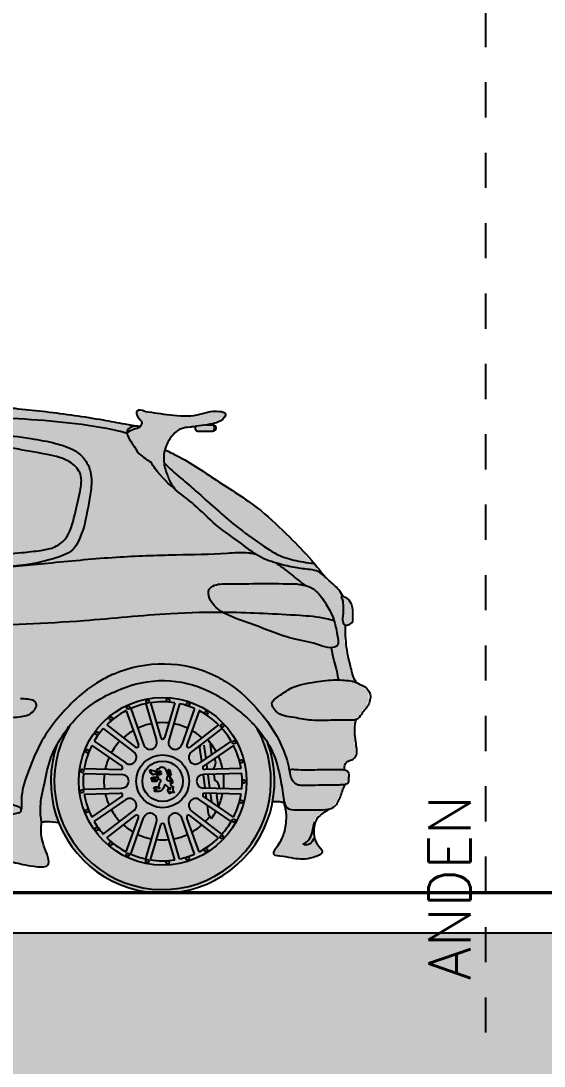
# Model space of a CAD drawing. Header units: millimetres. Extents: x 2056 to 4470, y 1400 to 3101.
# Drawn here: x 2193.335 to 2194.821, y 1403.952 to 1406.921 of the extents above; entities that cross this region are included whole.
import ezdxf

# ---------------------------------------------------------------- set-up
doc = ezdxf.new("R2010")
doc.units = ezdxf.units.MM
doc.linetypes.add('HIDDEN', pattern=[9.525, 6.35, -3.175])
for name, color, linetype in [('A-ANNO-TEXT', 190, 'Continuous'), ('A-PLAN-2', 4, 'Continuous'), ('A-PLAN-6', 9, 'Continuous'), ('A-PROY', 15, 'HIDDEN'), ('bloques achurado', 255, 'Continuous'), ('Bloques Borde', 8, 'Continuous')]:
    doc.layers.add(name, color=color, linetype=linetype)
doc.layers.add('A-WALL', color=16, linetype='Continuous', lineweight=30)
doc.styles.add('ROMANS', font='romans')

# ---------------------------------------------------------------- blocks, each defined once
blk = doc.blocks.new('s')
at = {"layer": 'bloques achurado'}
blk.add_hatch(color=256, dxfattribs=at).paths.add_polyline_path([(-1.3052, -1.438), (-1.3147, -1.5012), (-1.3116, -1.517), (-1.3021, -1.5296), (-1.2894, -1.536), (-1.2736, -1.5391), (-1.2104, -1.536), (-1.1504, -1.5296), (-1.0271, -1.5233), (-0.9007, -1.5202), (-0.4045, -1.517), (0.0948, -1.517), (0.2181, -1.5138), (0.2813, -1.517), (0.3413, -1.5233), (0.4014, -1.5328), (0.4361, -1.5391), (0.4519, -1.5391), (0.4646, -1.536), (0.4677, -1.5233), (0.4646, -1.5075), (0.4519, -1.4727), (0.4456, -1.4443), (0.4456, -1.4159), (0.4456, -1.4127), (0.4962, -1.4127), (0.512, -1.4506), (0.5341, -1.4854), (0.5626, -1.517), (0.591, -1.5423), (0.6258, -1.5676), (0.6605, -1.5865), (0.6984, -1.5992), (0.7395, -1.6086), (0.7806, -1.615), (0.8217, -1.6118), (0.8596, -1.6055), (0.9007, -1.5928), (0.9355, -1.577), (0.9734, -1.5549), (1.005, -1.5296), (1.0335, -1.5012), (1.0556, -1.4696), (1.0777, -1.4317), (1.0903, -1.3937), (1.0998, -1.3558), (1.1061, -1.3558), (1.1093, -1.3558), (1.1188, -1.3558), (1.1251, -1.3558), (1.1346, -1.359), (1.1377, -1.3716), (1.1377, -1.3779), (1.1409, -1.3843), (1.1409, -1.4001), (1.1409, -1.4127), (1.1377, -1.4253), (1.1346, -1.4411), (1.1314, -1.4506), (1.1283, -1.4569), (1.1251, -1.4633), (1.1219, -1.4696), (1.1188, -1.4759), (1.1093, -1.4886), (1.1061, -1.4949), (1.1061, -1.498), (1.1061, -1.5012), (1.1061, -1.5044), (1.1093, -1.5075), (1.1125, -1.5075), (1.1188, -1.5107), (1.1283, -1.5107), (1.1377, -1.5107), (1.1441, -1.5138), (1.1567, -1.5138), (1.1693, -1.517), (1.182, -1.517), (1.1883, -1.517), (1.1946, -1.517), (1.201, -1.517), (1.2104, -1.5138), (1.2168, -1.5138), (1.2262, -1.5107), (1.2326, -1.5075), (1.2357, -1.5044), (1.2389, -1.5044), (1.2389, -1.5012), (1.242, -1.498), (1.242, -1.4949), (1.242, -1.4917), (1.2389, -1.4886), (1.2326, -1.4822), (1.2294, -1.4759), (1.2262, -1.4696), (1.2231, -1.4633), (1.2199, -1.4569), (1.2199, -1.4506), (1.2199, -1.4443), (1.2199, -1.438), (1.2199, -1.4285), (1.2199, -1.4222), (1.2199, -1.4159), (1.2231, -1.4095), (1.2262, -1.4032), (1.2294, -1.4001), (1.2357, -1.3937), (1.2389, -1.3906), (1.2452, -1.3843), (1.2578, -1.3779), (1.261, -1.3748), (1.2673, -1.3748), (1.2736, -1.3716), (1.2768, -1.3685), (1.28, -1.3653), (1.2831, -1.359), (1.2863, -1.3558), (1.2894, -1.3495), (1.2926, -1.34), (1.2989, -1.3274), (1.3021, -1.3179), (1.3052, -1.3116), (1.3052, -1.3084), (1.3052, -1.3052), (1.3084, -1.3052), (1.3116, -1.3052), (1.3147, -1.3021), (1.3147, -1.2989), (1.3179, -1.2958), (1.3179, -1.2926), (1.3179, -1.2863), (1.3179, -1.28), (1.3179, -1.2768), (1.3147, -1.2705), (1.3147, -1.2673), (1.3116, -1.2673), (1.3084, -1.2642), (1.3052, -1.2642), (1.3052, -1.261), (1.3052, -1.2578), (1.3052, -1.2547), (1.3052, -1.2515), (1.3084, -1.2484), (1.3084, -1.2452), (1.3116, -1.242), (1.3147, -1.242), (1.3179, -1.2389), (1.3274, -1.2357), (1.3305, -1.2326), (1.3337, -1.2294), (1.3369, -1.2294), (1.3369, -1.2262), (1.34, -1.2231), (1.34, -1.2168), (1.34, -1.2136), (1.34, -1.2073), (1.34, -1.201), (1.3369, -1.1915), (1.3369, -1.182), (1.3369, -1.1725), (1.3337, -1.163), (1.3337, -1.1535), (1.3337, -1.1441), (1.3337, -1.1377), (1.3369, -1.1346), (1.3369, -1.1283), (1.3369, -1.1251), (1.3369, -1.1219), (1.34, -1.1188), (1.3432, -1.1188), (1.3463, -1.1156), (1.3495, -1.1125), (1.3558, -1.103), (1.359, -1.0967), (1.3653, -1.0903), (1.3716, -1.084), (1.3716, -1.0809), (1.3748, -1.0745), (1.3748, -1.0714), (1.3779, -1.0682), (1.3779, -1.0619), (1.3779, -1.0587), (1.3779, -1.0556), (1.3779, -1.0493), (1.3779, -1.0461), (1.3748, -1.0429), (1.3716, -1.0398), (1.3685, -1.0366), (1.3653, -1.0335), (1.3621, -1.0303), (1.359, -1.0271), (1.3558, -1.024), (1.34, -1.0176), (1.3369, -1.0145), (1.3337, -1.0113), (1.3305, -1.005), (1.3305, -1.0018), (1.3274, -0.9924), (1.3242, -0.9797), (1.321, -0.9608), (1.3147, -0.9418), (1.3116, -0.9197), (1.3116, -0.9102), (1.3084, -0.9007), (1.3084, -0.8881), (1.3084, -0.8786), (1.3084, -0.866), (1.3084, -0.8565), (1.3116, -0.8565), (1.3147, -0.8533), (1.3179, -0.8533), (1.321, -0.8533), (1.3242, -0.8501), (1.3242, -0.847), (1.3274, -0.8438), (1.3274, -0.8407), (1.3274, -0.8375), (1.3274, -0.8343), (1.3274, -0.828), (1.3274, -0.8154), (1.3274, -0.8091), (1.3274, -0.8027), (1.3242, -0.7964), (1.3242, -0.7901), (1.3179, -0.7838), (1.3147, -0.7806), (1.3116, -0.7775), (1.3052, -0.7743), (1.3021, -0.7711), (1.2989, -0.7711), (1.2989, -0.768), (1.2958, -0.7648), (1.2926, -0.7617), (1.2926, -0.7585), (1.2894, -0.7522), (1.2863, -0.749), (1.2831, -0.7459), (1.2768, -0.7395), (1.2673, -0.7332), (1.261, -0.7301), (1.2484, -0.7143), (1.2357, -0.7016), (1.2262, -0.6858), (1.2136, -0.6732), (1.201, -0.6605), (1.1915, -0.6447), (1.1788, -0.6321), (1.1662, -0.6194), (1.1535, -0.6068), (1.1251, -0.5815), (1.1125, -0.5689), (1.0998, -0.5562), (1.0872, -0.5436), (1.0714, -0.5341), (1.0587, -0.5215), (1.0429, -0.512), (1.0303, -0.4993), (1.0145, -0.4899), (0.986, -0.4709), (0.9544, -0.4519), (0.9228, -0.4298), (0.8944, -0.4109), (0.8786, -0.4014), (0.8628, -0.3919), (0.847, -0.3824), (0.8312, -0.3761), (0.8249, -0.3698), (0.8217, -0.3698), (0.8154, -0.3666), (0.8122, -0.3634), (0.8059, -0.3603), (0.8027, -0.3603), (0.7964, -0.3571), (0.7996, -0.3508), (0.7996, -0.3445), (0.8027, -0.3382), (0.8059, -0.3318), (0.8091, -0.3287), (0.8122, -0.3224), (0.8185, -0.316), (0.8217, -0.3129), (0.828, -0.3066), (0.8312, -0.3034), (0.8375, -0.3002), (0.8438, -0.2971), (0.8501, -0.2939), (0.8565, -0.2939), (0.8691, -0.2939), (0.8818, -0.2908), (0.8818, -0.2971), (0.8849, -0.3034), (0.8912, -0.3034), (0.9323, -0.3034), (0.9386, -0.3002), (0.9418, -0.2939), (0.9386, -0.2876), (0.9323, -0.2876), (0.9134, -0.2876), (0.9323, -0.2813), (0.9418, -0.2813), (0.945, -0.2781), (0.9481, -0.2781), (0.9544, -0.275), (0.9576, -0.2718), (0.9608, -0.2686), (0.9671, -0.2655), (0.9671, -0.2592), (0.9671, -0.256), (0.9671, -0.2528), (0.9639, -0.2497), (0.9576, -0.2497), (0.9544, -0.2497), (0.9481, -0.2465), (0.9418, -0.2465), (0.9323, -0.2465), (0.9228, -0.2497), (0.9134, -0.2497), (0.907, -0.2528), (0.8881, -0.2592), (0.8786, -0.2592), (0.8723, -0.2592), (0.8628, -0.2623), (0.8533, -0.2623), (0.8343, -0.2592), (0.8154, -0.2592), (0.7964, -0.256), (0.7775, -0.2528), (0.7395, -0.2465), (0.7364, -0.2465), (0.7332, -0.2465), (0.7301, -0.2465), (0.7269, -0.2465), (0.7269, -0.2434), (0.7237, -0.2434), (0.7206, -0.2434), (0.7206, -0.2465), (0.7174, -0.2465), (0.7174, -0.2497), (0.7174, -0.2528), (0.7174, -0.256), (0.7174, -0.2592), (0.7174, -0.2623), (0.7206, -0.2623), (0.7206, -0.2655), (0.7237, -0.2686), (0.7237, -0.2718), (0.7269, -0.2718), (0.7269, -0.275), (0.7301, -0.275), (0.7301, -0.2781), (0.7301, -0.2813), (0.7301, -0.2844), (0.7301, -0.2876), (0.7269, -0.2876), (0.7269, -0.2908), (0.7206, -0.2908), (0.7143, -0.2908), (0.7079, -0.2876), (0.7048, -0.2876), (0.6984, -0.2876), (0.6921, -0.2876), (0.6826, -0.2844), (0.6416, -0.2781), (0.6194, -0.2718), (0.6005, -0.2686), (0.5784, -0.2655), (0.5562, -0.2623), (0.5373, -0.2592), (0.5151, -0.256), (0.4962, -0.2528), (0.4741, -0.2528), (0.4519, -0.2497), (0.433, -0.2465), (0.4109, -0.2434), (0.3887, -0.2434), (0.3698, -0.2402), (0.3476, -0.237), (0.3255, -0.237), (0.3066, -0.2339), (0.2844, -0.2339), (0.2623, -0.2307), (0.2434, -0.2307), (0.2212, -0.2307), (0.1991, -0.2275), (0.1801, -0.2275), (0.158, -0.2275), (0.1359, -0.2275), (0.1169, -0.2275), (0.0948, -0.2275), (0.0727, -0.2275), (0.0506, -0.2275), (-0.0316, -0.2275), (-0.0758, -0.2307), (-0.1169, -0.2307), (-0.158, -0.2307), (-0.1801, -0.2307), (-0.2023, -0.2339), (-0.2212, -0.2339), (-0.2434, -0.2339), (-0.2655, -0.2339), (-0.2844, -0.237), (-0.3066, -0.237), (-0.3287, -0.2402), (-0.3476, -0.2402), (-0.3698, -0.2434), (-0.3919, -0.2465), (-0.4109, -0.2465), (-0.4551, -0.2528), (-0.4962, -0.256), (-0.5183, -0.2592), (-0.5278, -0.2623), (-0.5373, -0.2623), (-0.5499, -0.2655), (-0.5594, -0.2655), (-0.5689, -0.2686), (-0.5784, -0.2686), (-0.591, -0.2718), (-0.6005, -0.275), (-0.61, -0.2781), (-0.6226, -0.2781), (-0.6194, -0.2781), (-0.6163, -0.275), (-0.6131, -0.275), (-0.6131, -0.2718), (-0.61, -0.2718), (-0.6068, -0.2686), (-0.6068, -0.2655), (-0.6068, -0.2623), (-0.6068, -0.2592), (-0.5973, -0.256), (-0.5878, -0.2497), (-0.5784, -0.2465), (-0.5689, -0.2402), (-0.5562, -0.237), (-0.5467, -0.2307), (-0.5373, -0.2275), (-0.5278, -0.2212), (-0.5183, -0.2181), (-0.5088, -0.2117), (-0.4993, -0.2086), (-0.4899, -0.2023), (-0.4804, -0.1991), (-0.4709, -0.1928), (-0.4614, -0.1896), (-0.4519, -0.1833), (-0.4393, -0.1801), (-0.4298, -0.1738), (-0.4203, -0.1707), (-0.4109, -0.1675), (-0.4014, -0.1612), (-0.3919, -0.158), (-0.3824, -0.1517), (-0.3729, -0.1485), (-0.3634, -0.1454), (-0.3508, -0.1391), (-0.3413, -0.1359), (-0.3318, -0.1296), (-0.3224, -0.1264), (-0.3129, -0.1233), (-0.3034, -0.1169), (-0.2939, -0.1138), (-0.2813, -0.1106), (-0.2718, -0.1043), (-0.2623, -0.1011), (-0.2528, -0.098), (-0.2434, -0.0917), (-0.2339, -0.0885), (-0.2244, -0.0853), (-0.2117, -0.0822), (-0.2023, -0.0758), (-0.1928, -0.0727), (-0.1833, -0.0695), (-0.1738, -0.0664), (-0.1643, -0.06), (-0.1517, -0.0569), (-0.1422, -0.0537), (-0.1327, -0.0506), (-0.1233, -0.0442), (-0.1138, -0.0411), (-0.1011, -0.0379), (-0.0917, -0.0348), (-0.0822, -0.0316), (-0.0727, -0.0253), (-0.0632, -0.0221), (-0.0506, -0.019), (-0.0411, -0.0158), (-0.0316, -0.0126), (-0.0221, -0.0095), (-0.0095, -0.0063), (0, 0), (-0.0474, -0.0158), (-0.0917, -0.0316), (-0.1359, -0.0474), (-0.1801, -0.0632), (-0.2275, -0.0822), (-0.2718, -0.098), (-0.316, -0.1169), (-0.3603, -0.1359), (-0.4014, -0.1549), (-0.4456, -0.177), (-0.4899, -0.1959), (-0.5341, -0.2181), (-0.5752, -0.2402), (-0.6194, -0.2623), (-0.6226, -0.2623), (-0.6258, -0.2655), (-0.6321, -0.2686), (-0.6352, -0.2686), (-0.6384, -0.2686), (-0.6416, -0.2718), (-0.6447, -0.2718), (-0.6479, -0.2718), (-0.6542, -0.2718), (-0.6574, -0.275), (-0.6605, -0.2781), (-0.6605, -0.2813), (-0.6637, -0.2813), (-0.6637, -0.2844), (-0.6668, -0.2876), (-0.6668, -0.2908), (-0.67, -0.2908), (-0.6763, -0.2939), (-0.6826, -0.2971), (-0.6921, -0.2971), (-0.7016, -0.3002), (-0.7079, -0.3034), (-0.7174, -0.3066), (-0.7237, -0.3097), (-0.7332, -0.3129), (-0.7395, -0.316), (-0.7459, -0.3192), (-0.7522, -0.3192), (-0.7585, -0.3224), (-0.7838, -0.3318), (-0.8091, -0.3413), (-0.8217, -0.3445), (-0.8343, -0.3508), (-0.847, -0.3571), (-0.8596, -0.3603), (-0.8723, -0.3666), (-0.8849, -0.3698), (-0.8976, -0.3761), (-0.9039, -0.3792), (-0.9102, -0.3824), (-0.9165, -0.3824), (-0.9228, -0.3856), (-0.9292, -0.3887), (-0.9355, -0.3919), (-0.9418, -0.3951), (-0.9481, -0.3982), (-0.9576, -0.4045), (-0.9702, -0.4077), (-0.9829, -0.414), (-1.0082, -0.4267), (-1.0335, -0.4393), (-1.0587, -0.4519), (-1.0809, -0.4614), (-1.1061, -0.4741), (-1.1314, -0.4867), (-1.1567, -0.4962), (-1.1693, -0.5025), (-1.1788, -0.5088), (-1.2041, -0.5215), (-1.2294, -0.5341), (-1.2768, -0.5594), (-1.3021, -0.5689), (-1.3147, -0.5752), (-1.3274, -0.5815), (-1.34, -0.5878), (-1.3495, -0.5942), (-1.3621, -0.6005), (-1.3748, -0.6068), (-1.3874, -0.6131), (-1.4001, -0.6226), (-1.4222, -0.6352), (-1.4348, -0.6416), (-1.4411, -0.6447), (-1.4475, -0.6479), (-1.4538, -0.651), (-1.4569, -0.6542), (-1.4633, -0.6574), (-1.4696, -0.6605), (-1.4822, -0.6668), (-1.4949, -0.6732), (-1.5012, -0.6763), (-1.5075, -0.6795), (-1.5202, -0.6858), (-1.5265, -0.6826), (-1.536, -0.6795), (-1.5423, -0.6763), (-1.5486, -0.6732), (-1.5549, -0.6732), (-1.5581, -0.6732), (-1.5612, -0.6732), (-1.5644, -0.6763), (-1.5676, -0.6826), (-1.5739, -0.6858), (-1.5834, -0.689), (-1.5897, -0.6921), (-1.6055, -0.6953), (-1.6339, -0.7016), (-1.6624, -0.7048), (-1.694, -0.7143), (-1.7509, -0.7301), (-1.8109, -0.7427), (-1.8394, -0.7522), (-1.8678, -0.7585), (-1.8962, -0.768), (-1.9247, -0.7775), (-1.9816, -0.7964), (-2.0985, -0.8343), (-2.127, -0.8438), (-2.1522, -0.8565), (-2.1807, -0.8691), (-2.2091, -0.8818), (-2.2628, -0.9102), (-2.2755, -0.9197), (-2.2881, -0.9292), (-2.3008, -0.9355), (-2.3071, -0.9418), (-2.3103, -0.9481), (-2.3166, -0.9544), (-2.3197, -0.9608), (-2.3292, -0.9734), (-2.3355, -0.9892), (-2.3387, -1.0018), (-2.345, -1.0176), (-2.3482, -1.0335), (-2.3545, -1.0651), (-2.3545, -1.0809), (-2.3482, -1.0935), (-2.3671, -1.0967), (-2.3798, -1.0967), (-2.3893, -1.103), (-2.3956, -1.1061), (-2.3987, -1.1125), (-2.4019, -1.1156), (-2.4019, -1.1251), (-2.3987, -1.1377), (-2.3956, -1.1472), (-2.3893, -1.1567), (-2.3735, -1.1693), (-2.3577, -1.182), (-2.3411, -1.1903), (-2.3261, -1.2294), (-2.3197, -1.2515), (-2.3229, -1.2736), (-2.3324, -1.2736), (-2.3355, -1.2736), (-2.3387, -1.2768), (-2.3387, -1.28), (-2.3387, -1.2831), (-2.3324, -1.2894), (-2.3261, -1.3084), (-2.3197, -1.321), (-2.3166, -1.3369), (-2.3166, -1.3527), (-2.3166, -1.3716), (-2.3166, -1.4064), (-2.3197, -1.4443), (-2.3229, -1.4601), (-2.3292, -1.4759), (-2.3355, -1.4917), (-2.345, -1.5075), (-2.3577, -1.5233), (-2.3608, -1.5296), (-2.3577, -1.5328), (-2.3545, -1.536), (-2.3482, -1.536), (-2.3387, -1.5391), (-2.3292, -1.5391), (-2.3039, -1.536), (-2.2787, -1.5328), (-2.2692, -1.5296), (-2.2565, -1.5265), (-2.2407, -1.5202), (-2.2281, -1.517), (-2.2186, -1.517), (-2.2091, -1.5138), (-2.2028, -1.5138), (-2.1965, -1.5138), (-2.1933, -1.5107), (-2.187, -1.5107), (-2.1838, -1.5107), (-2.1775, -1.5075), (-2.1712, -1.5075), (-2.168, -1.5044), (-2.1617, -1.5012), (-2.1586, -1.5012), (-2.1522, -1.498), (-2.1491, -1.4949), (-2.1396, -1.4917), (-2.1301, -1.4854), (-2.1206, -1.4822), (-2.1143, -1.4791), (-2.1111, -1.4759), (-2.1048, -1.4759), (-2.1017, -1.4727), (-2.0953, -1.4696), (-2.0922, -1.4696), (-2.0859, -1.4696), (-2.0827, -1.4664), (-2.0764, -1.4664), (-2.0701, -1.4664), (-2.0669, -1.4664), (-2.0637, -1.4664), (-2.0606, -1.4664), (-2.0574, -1.4664), (-2.0543, -1.4664), (-2.0511, -1.4664), (-2.0479, -1.4664), (-2.0448, -1.4664), (-2.0416, -1.4664), (-2.0385, -1.4696), (-2.0353, -1.4696), (-2.0321, -1.4696), (-2.029, -1.4727), (-2.0258, -1.4727), (-2.0195, -1.4759), (-2.0132, -1.4759), (-2.01, -1.4791), (-2.0069, -1.4791), (-2.0037, -1.4822), (-2.0005, -1.4822), (-1.9974, -1.4822), (-1.9942, -1.4822), (-1.9911, -1.4854), (-1.9879, -1.4854), (-1.9879, -1.4822), (-1.9847, -1.4822), (-1.9816, -1.4822), (-1.9816, -1.4791), (-1.9816, -1.4759), (-1.9816, -1.4727), (-1.9816, -1.4696), (-1.9816, -1.4664), (-1.9816, -1.4633), (-1.9816, -1.4601), (-1.9816, -1.4569), (-1.9847, -1.4538), (-1.9847, -1.4506), (-1.9847, -1.4475), (-1.9847, -1.4443), (-1.9879, -1.4411), (-1.9879, -1.438), (-1.9911, -1.4317), (-1.9942, -1.4285), (-1.9942, -1.4222), (-2.0005, -1.4159), (-2.0005, -1.4127), (-1.9879, -1.4127), (-1.9753, -1.4127), (-1.9595, -1.4127), (-1.9563, -1.4127), (-1.9531, -1.4127), (-1.9468, -1.4159), (-1.9405, -1.4159), (-1.9278, -1.4411), (-1.9152, -1.4633), (-1.8994, -1.4886), (-1.8804, -1.5107), (-1.8615, -1.5296), (-1.8394, -1.5486), (-1.8172, -1.5644), (-1.7919, -1.577), (-1.7667, -1.5897), (-1.7414, -1.5992), (-1.7129, -1.6055), (-1.6877, -1.6118), (-1.6592, -1.615), (-1.6308, -1.615), (-1.6023, -1.6118), (-1.5739, -1.6055), (-1.5486, -1.5992), (-1.5202, -1.5865), (-1.4949, -1.577), (-1.4727, -1.5612), (-1.4506, -1.5454), (-1.4285, -1.5265), (-1.4095, -1.5075), (-1.3906, -1.4854), (-1.3748, -1.4601), (-1.3621, -1.4348), (-1.3558, -1.438), (-1.3495, -1.438), (-1.3432, -1.438), (-1.3337, -1.438), (-1.3274, -1.438), (-1.3084, -1.438), (-1.3084, -1.4411)])
blk = doc.blocks.new('s1')
at = {"layer": 'Bloques Borde'}
for p, q in [((0.9169, -0.2853), (0.9353, -0.2853)), ((0.8935, -0.3033), (0.9353, -0.3033)), ((0.6893, -1.0974), (0.724, -1.1946)), ((0.7018, -1.0914), (0.7384, -1.1939)), ((0.7446, -1.0775), (0.7752, -1.182)), ((0.7582, -1.075), (0.7873, -1.1741)), ((0.827, -1.075), (0.7979, -1.1741)), ((0.8406, -1.0775), (0.8099, -1.182)), ((0.8834, -1.0914), (0.8468, -1.1939)), ((0.8959, -1.0974), (0.8611, -1.1946)), ((0.6241, -1.1478), (0.7103, -1.2143)), ((0.6337, -1.1378), (0.7155, -1.2009)), ((0.9515, -1.1378), (0.8697, -1.2009)), ((0.961, -1.1478), (0.8748, -1.2143)), ((0.5977, -1.1842), (0.6876, -1.2456)), ((0.9875, -1.1842), (0.8976, -1.2456)), ((0.9261, -1.1857), (0.9309, -1.2229)), ((0.5911, -1.1964), (0.6764, -1.2547)), ((0.8975, -1.203), (0.9022, -1.1932)), ((0.8975, -1.203), (0.9027, -1.2422)), ((0.9941, -1.1964), (0.9088, -1.2547)), ((0.9098, -1.1949), (0.9149, -1.2338)), ((0.568, -1.2755), (0.6768, -1.2787)), ((0.5698, -1.2618), (0.6731, -1.2648)), ((1.0172, -1.2755), (0.9083, -1.2787)), ((1.0153, -1.2618), (0.9121, -1.2648)), ((0.9169, -1.2492), (0.9189, -1.2646)), ((0.9362, -1.2629), (0.9363, -1.2641)), ((0.9074, -1.2787), (0.9125, -1.3175)), ((0.9207, -1.2783), (0.9259, -1.3179)), ((0.9381, -1.2778), (0.9402, -1.2936)), ((0.568, -1.3205), (0.6768, -1.3174)), ((0.5698, -1.3343), (0.6731, -1.3313)), ((1.0172, -1.3205), (0.9083, -1.3174)), ((1.0153, -1.3343), (0.9121, -1.3313)), ((0.9143, -1.3313), (0.9163, -1.3465)), ((0.9277, -1.3317), (0.9309, -1.3565)), ((0.5911, -1.3996), (0.6764, -1.3413)), ((0.5977, -1.4118), (0.6876, -1.3504)), ((0.9875, -1.4118), (0.8976, -1.3504)), ((0.9941, -1.3996), (0.9088, -1.3413)), ((0.9187, -1.3648), (0.922, -1.3902)), ((0.9459, -1.3373), (0.9501, -1.3696)), ((0.6241, -1.4482), (0.7103, -1.3817)), ((0.6337, -1.4583), (0.7155, -1.3952)), ((0.9515, -1.4583), (0.8697, -1.3952)), ((0.961, -1.4482), (0.8748, -1.3817)), ((0.922, -1.3902), (0.9311, -1.4033)), ((0.6893, -1.4987), (0.724, -1.4014)), ((0.7018, -1.5046), (0.7384, -1.4021)), ((0.7446, -1.5185), (0.7752, -1.4141)), ((0.7582, -1.5211), (0.7873, -1.4219)), ((0.827, -1.5211), (0.7979, -1.4219)), ((0.8406, -1.5185), (0.8099, -1.4141)), ((0.8834, -1.5046), (0.8468, -1.4021)), ((0.8959, -1.4987), (0.8611, -1.4014))]:
    blk.add_line(p, q, dxfattribs=at)
for centre, radius in [((0.7926, -1.298), 0.2382), ((0.7499, -1.0712), 0.00453), ((0.8077, -1.0677), 0.00453), ((0.6949, -1.0889), 0.00453), ((0.8645, -1.0787), 0.00453), ((0.6459, -1.1198), 0.00453), ((0.9167, -1.1035), 0.00453), ((0.6062, -1.1619), 0.00453), ((0.9612, -1.1405), 0.00453), ((0.9951, -1.1874), 0.00453), ((0.5782, -1.2125), 0.00453), ((0.7926, -1.298), 0.0751), ((0.7926, -1.298), 0.0575), ((1.0163, -1.2412), 0.00453), ((0.5637, -1.2685), 0.00453), ((1.0234, -1.2986), 0.00453), ((0.5635, -1.3264), 0.00453), ((1.016, -1.356), 0.00453), ((0.5778, -1.3824), 0.00453), ((0.9945, -1.4097), 0.00453), ((0.6055, -1.4332), 0.00453), ((0.9604, -1.4564), 0.00453), ((0.645, -1.4755), 0.00453), ((0.6938, -1.5066), 0.00453), ((0.8633, -1.5177), 0.00453), ((0.9157, -1.4932), 0.00453), ((0.7488, -1.5246), 0.00453), ((0.8065, -1.5284), 0.00453)]:
    blk.add_circle(centre, radius, dxfattribs=at)
for centre, radius, start, end in [((0.8935, -0.2943), 0.009, 150.4336, 270), ((0.93, -0.2943), 0.0104, 300.4795, 59.5205), ((0.9353, -0.2943), 0.009, 270, 90), ((0.7926, -1.298), 0.2257, 117.239, 134.761), ((0.7926, -1.298), 0.2257, 102.2808, 113.7192), ((0.7926, -1.298), 0.2257, 81.239, 98.761), ((0.7926, -1.298), 0.2257, 66.2808, 77.7192), ((0.7926, -1.298), 0.2257, 45.239, 62.761), ((0.7926, -1.298), 0.3076, 149.057, 29.4855), ((0.7926, -1.298), 0.2257, 138.2808, 149.7192), ((0.7926, -1.298), 0.1667, 119.9524, 132.0476), ((0.7926, -1.298), 0.1667, 100.8355, 115.1645), ((0.7926, -1.298), 0.1667, 83.9524, 96.0476), ((0.7926, -1.298), 0.1667, 64.8355, 79.1645), ((0.7926, -1.298), 0.1667, 47.9524, 60.0476), ((0.7926, -1.298), 0.2257, 30.2808, 41.7192), ((0.7926, -1.298), 0.1667, 136.8355, 151.1645), ((0.7568, -1.1879), 0.0194, 288, 18), ((0.7926, -1.1725), 0.00552, 196.3508, 343.6492), ((0.8283, -1.1879), 0.0194, 162, 252), ((0.7926, -1.298), 0.174, 29.0691, 42.9309), ((0.7926, -1.298), 0.3176, 160.9409, 20.2514), ((0.7926, -1.298), 0.2257, 153.239, 170.761), ((0.6989, -1.23), 0.0194, 324, 54), ((0.7188, -1.1965), 0.00552, 232.3508, 19.6492), ((0.7568, -1.1879), 0.0194, 198, 288), ((0.8283, -1.1879), 0.0194, 252, 342), ((0.8663, -1.1965), 0.00552, 160.3508, 307.6492), ((0.8862, -1.23), 0.0194, 126, 216), ((0.7926, -1.298), 0.2257, 9.239, 26.761), ((0.7926, -1.298), 0.1667, 155.9524, 168.0476), ((0.6989, -1.23), 0.0194, 234, 324), ((0.8862, -1.23), 0.0194, 216, 306), ((0.9147, -1.2443), 0.0285, 51.6536, 55.8865), ((0.9147, -1.2443), 0.0285, 319.0312, 23.6071), ((0.7926, -1.298), 0.174, 11.5129, 24.4871), ((0.7926, -1.298), 0.2257, 174.2808, 185.7192), ((0.6732, -1.2592), 0.00552, 268.3508, 55.6492), ((0.9119, -1.2592), 0.00552, 124.3508, 271.6492), ((0.7926, -1.298), 0.2257, 354.2808, 5.7192), ((0.7926, -1.298), 0.1667, 172.8355, 187.1645), ((0.6768, -1.298), 0.0194, 0, 90), ((0.6768, -1.298), 0.0194, 270, 360), ((0.9083, -1.298), 0.0194, 90, 180), ((0.9083, -1.298), 0.0194, 180, 270), ((0.9252, -1.3178), 0.0285, 358.1905, 58.201), ((0.7926, -1.298), 0.174, 353.0691, 6.9309), ((0.7926, -1.298), 0.2257, 189.239, 206.761), ((0.7926, -1.298), 0.1667, 191.9524, 204.0476), ((0.6732, -1.3368), 0.00552, 304.3508, 91.6492), ((0.9119, -1.3368), 0.00552, 88.3508, 235.6492), ((0.9252, -1.3178), 0.0285, 316.7167, 329.2311), ((0.7926, -1.298), 0.174, 335.5129, 348.4871), ((0.7926, -1.298), 0.2257, 333.239, 350.761), ((0.6989, -1.3661), 0.0194, 36, 126), ((0.6989, -1.3661), 0.0194, 306, 36), ((0.8862, -1.3661), 0.0194, 144, 234), ((0.8862, -1.3661), 0.0194, 54, 144), ((0.7926, -1.298), 0.1667, 208.8355, 223.1645), ((0.7188, -1.3995), 0.00552, 340.3508, 127.6492), ((0.7568, -1.4081), 0.0194, 72, 162), ((0.7568, -1.4081), 0.0194, 342, 72), ((0.8283, -1.4081), 0.0194, 108, 198), ((0.8283, -1.4081), 0.0194, 18, 108), ((0.8663, -1.3995), 0.00552, 52.3508, 199.6492), ((0.7926, -1.298), 0.174, 322.7677, 330.9309), ((0.7926, -1.298), 0.2257, 210.2808, 221.7192), ((0.7926, -1.298), 0.1667, 227.9524, 240.0476), ((0.7926, -1.4235), 0.00552, 16.3508, 163.6492), ((0.7926, -1.298), 0.1667, 299.9524, 312.0476), ((0.7926, -1.298), 0.1667, 316.8355, 323.5922), ((0.7926, -1.298), 0.2257, 318.2808, 329.7192), ((0.7926, -1.298), 0.1667, 244.8355, 259.1645), ((0.7926, -1.298), 0.1667, 280.8355, 295.1645), ((0.7926, -1.298), 0.2257, 225.239, 242.761), ((0.7926, -1.298), 0.1667, 263.9524, 276.0476), ((0.7926, -1.298), 0.2257, 297.239, 314.761), ((0.7926, -1.298), 0.2257, 246.2808, 257.7192), ((0.7926, -1.298), 0.2257, 282.2808, 293.7192), ((0.7926, -1.298), 0.2257, 261.239, 278.761)]:
    blk.add_arc(centre, radius, start, end, dxfattribs=at)
at = {"layer": 'Bloques Borde', "extrusion": (0, 0, -1)}
for major_axis in [(0, 0.3749), (0, 0.327)]:
    blk.add_ellipse((0.7926, -1.3389), major_axis=major_axis, ratio=0.959877, start_param=5.884099, end_param=6.713037, dxfattribs=at)
at = {"layer": 'Bloques Borde'}
for points, knots in [([(0.727, -0.2909), (0.7133, -0.2885), (0.679, -0.2825), (0.5908, -0.2655), (0.464, -0.2482), (0.3261, -0.2343), (0.1775, -0.2248), (0.0181, -0.2273), (-0.1585, -0.2297), (-0.3217, -0.2362), (-0.4618, -0.2525), (-0.5633, -0.2642), (-0.612, -0.2759), (-0.6216, -0.2784)], [0, 0, 0, 0, 0.03388, 0.084444, 0.218048, 0.344664, 0.42105, 0.579932, 0.731759, 0.850568, 0.976761, 1.074341, 1.098331, 1.098331, 1.098331, 1.098331]), ([(-1.3311, -0.6975), (-1.2985, -0.68), (-1.2369, -0.6262), (-1.1296, -0.5611), (-0.9928, -0.4915), (-0.8625, -0.4189), (-0.7392, -0.3632), (-0.6383, -0.3258), (-0.5327, -0.2944), (-0.3894, -0.2715), (-0.2211, -0.2585), (-0.0501, -0.2568), (0.1469, -0.2585), (0.3408, -0.2639), (0.5266, -0.2771), (0.6294, -0.2931), (0.6833, -0.3061), (0.6912, -0.3081)], [0, 0, 0, 0, 0.06274, 0.195085, 0.300258, 0.432964, 0.554203, 0.6265, 0.693156, 0.820888, 0.977767, 1.103117, 1.236477, 1.456752, 1.574411, 1.689139, 1.708898, 1.708898, 1.708898, 1.708898]), ([(0.7432, -0.247), (0.7664, -0.2506), (0.8147, -0.2582), (0.8893, -0.2636), (0.9339, -0.2414), (0.9797, -0.252), (0.9593, -0.2757), (0.9281, -0.2842), (0.8987, -0.2882), (0.8742, -0.2914), (0.871, -0.2919)], [0, 0, 0, 0, 0.0711162, 0.1482236, 0.2127092, 0.2307614, 0.2549262, 0.2729784, 0.3341546, 0.343478, 0.343478, 0.343478, 0.343478]), ([(0.7283, -0.2905), (0.7283, -0.2905), (0.7197, -0.289), (0.7055, -0.2875), (0.6877, -0.3033), (0.6965, -0.3242), (0.7098, -0.3427), (0.7224, -0.3667), (0.7418, -0.3798), (0.7531, -0.3879), (0.7582, -0.3901)], [0.0291617, 0.0291617, 0.0291617, 0.0291617, 0.0292874, 0.0498246, 0.0627071, 0.0767857, 0.095733, 0.1194233, 0.138101, 0.1516856, 0.1516856, 0.1516856, 0.1516856]), ([(0.0706, -0.299), (0.1046, -0.2994), (0.1873, -0.3005), (0.3035, -0.3088), (0.4094, -0.3221), (0.4851, -0.3357), (0.5394, -0.3529), (0.5738, -0.3822), (0.5923, -0.4253), (0.5896, -0.4726), (0.5803, -0.5214), (0.5701, -0.5764), (0.5581, -0.6057), (0.5393, -0.6455), (0.4801, -0.6684), (0.4117, -0.6839), (0.3266, -0.6909), (0.2444, -0.7005), (0.1665, -0.7043), (0.1042, -0.7127), (0.0695, -0.7156), (0.0539, -0.7169)], [0, 0, 0, 0, 0.082607, 0.201194, 0.283026, 0.34105, 0.389878, 0.421775, 0.449559, 0.490237, 0.528159, 0.575076, 0.603434, 0.627668, 0.671191, 0.744163, 0.802628, 0.877157, 0.945523, 0.991917, 1.029985, 1.029985, 1.029985, 1.029985]), ([(0.0882, -0.5946), (0.0869, -0.6072), (0.0844, -0.6253), (0.0841, -0.6534), (0.1006, -0.6721), (0.1554, -0.6706), (0.2507, -0.6631), (0.3584, -0.6516), (0.4407, -0.6435), (0.4837, -0.6358), (0.5278, -0.6065), (0.5427, -0.5417), (0.5573, -0.4822), (0.5665, -0.4256), (0.5262, -0.3818), (0.457, -0.3676), (0.3652, -0.3516), (0.2712, -0.3361), (0.1952, -0.3342), (0.1511, -0.3308), (0.1255, -0.3302), (0.1114, -0.3473), (0.108, -0.3539), (0.1076, -0.3704), (0.1075, -0.3724)], [0.1664206, 0.1664206, 0.1664206, 0.1664206, 0.1972421, 0.2160763, 0.2270051, 0.2525258, 0.3396768, 0.4678605, 0.5120192, 0.5411981, 0.5734237, 0.6323949, 0.685773, 0.7231333, 0.7559992, 0.8143371, 0.8910324, 0.9836786, 1.0455338, 1.0740268, 1.0938017, 1.1029926, 1.1217405, 1.1244822, 1.1244822, 1.1244822, 1.1244822]), ([(0.7989, -0.3559), (0.813, -0.3624), (0.8651, -0.3883), (0.9526, -0.449), (1.0652, -0.5184), (1.1482, -0.5987), (1.2101, -0.6622), (1.2424, -0.703), (1.2559, -0.72)], [0.033585, 0.033585, 0.033585, 0.033585, 0.059248, 0.1738076, 0.2884711, 0.3762076, 0.4480715, 0.4995712, 0.4995712, 0.4995712, 0.4995712]), ([(1.3039, -0.7719), (1.3008, -0.7653), (1.2901, -0.748), (1.2636, -0.729), (1.2406, -0.7011), (1.2048, -0.6957), (1.1677, -0.6916), (1.1188, -0.68), (1.0649, -0.6625), (1.0097, -0.616), (0.9436, -0.574), (0.8889, -0.5153), (0.8262, -0.4692), (0.783, -0.4288), (0.7626, -0.397), (0.7582, -0.3901)], [0.2026405, 0.2026405, 0.2026405, 0.2026405, 0.2192984, 0.2499382, 0.2807062, 0.3006006, 0.3350786, 0.3723935, 0.4221231, 0.4704541, 0.543135, 0.6100879, 0.6597103, 0.7297642, 0.749047, 0.749047, 0.749047, 0.749047]), ([(0.7964, -0.3925), (0.8025, -0.399), (0.8193, -0.416), (0.8538, -0.4444), (0.9171, -0.4995), (0.9869, -0.5638), (1.0669, -0.6224), (1.1276, -0.662), (1.1772, -0.6719), (1.2069, -0.678), (1.2194, -0.6782), (1.222, -0.6781)], [0.043115, 0.043115, 0.043115, 0.043115, 0.0533067, 0.1046636, 0.1455251, 0.2557173, 0.3295157, 0.3841535, 0.4273104, 0.4511192, 0.4575988, 0.4575988, 0.4575988, 0.4575988]), ([(0.3128, -0.6928), (0.3678, -0.6875), (0.4839, -0.6764), (0.6562, -0.6596), (0.8226, -0.6539), (0.9475, -0.6527), (1.0209, -0.6465), (1.048, -0.6501), (1.0548, -0.6523), (1.0571, -0.6532)], [0, 0, 0, 0, 0.1342654, 0.2833854, 0.4206668, 0.5385535, 0.5873532, 0.5989191, 0.6047132, 0.6047132, 0.6047132, 0.6047132]), ([(1.1153, -0.6782), (1.1248, -0.685), (1.1457, -0.7), (1.1722, -0.7229), (1.1909, -0.7366), (1.1982, -0.7419)], [0.00498674, 0.00498674, 0.00498674, 0.00498674, 0.03283304, 0.06684815, 0.08846244, 0.08846244, 0.08846244, 0.08846244]), ([(1.1728, -0.7372), (1.1393, -0.7373), (1.0742, -0.7343), (0.9961, -0.7388), (0.9436, -0.7358), (0.9199, -0.7544), (0.9263, -0.7893), (0.9693, -0.8274), (1.0579, -0.8532), (1.1478, -0.8936), (1.2269, -0.905), (1.2639, -0.9216), (1.2961, -0.914), (1.2859, -0.8745), (1.2813, -0.8381), (1.2587, -0.7975), (1.2396, -0.7677), (1.2171, -0.7483), (1.1992, -0.7413), (1.1831, -0.739), (1.1757, -0.7372), (1.1728, -0.7372)], [0, 0, 0, 0, 0.1006808, 0.1939959, 0.2386173, 0.2516628, 0.2762246, 0.3248461, 0.4162559, 0.5482451, 0.6188224, 0.6515806, 0.6709907, 0.700428, 0.7432718, 0.7860694, 0.8307322, 0.8464489, 0.8728914, 0.8866173, 0.8952985, 0.8952985, 0.8952985, 0.8952985]), ([(1.3084, -0.7738), (1.308, -0.7736), (1.3072, -0.7731), (1.3058, -0.7726), (1.3044, -0.7721), (1.3033, -0.7716), (1.3024, -0.7715), (1.3017, -0.772), (1.3014, -0.7723), (1.3013, -0.7726)], [0.000515855, 0.000515855, 0.000515855, 0.000515855, 0.00155596, 0.002811003, 0.004102968, 0.005095025, 0.005775825, 0.006201052, 0.006889261, 0.006889261, 0.006889261, 0.006889261]), ([(1.3084, -0.7738), (1.3116, -0.7751), (1.3208, -0.7798), (1.3327, -0.8), (1.3313, -0.8234), (1.3328, -0.8461), (1.3218, -0.8543), (1.3088, -0.8573), (1.3041, -0.8426), (1.3044, -0.829), (1.3072, -0.8112), (1.3052, -0.7954), (1.3049, -0.782), (1.3001, -0.7766), (1.301, -0.7732), (1.3014, -0.7724)], [0.006831, 0.006831, 0.006831, 0.006831, 0.0151402, 0.0318556, 0.0572132, 0.0716062, 0.0788585, 0.0890778, 0.0972719, 0.1094913, 0.1221701, 0.138474, 0.1471768, 0.1520965, 0.1542054, 0.1542054, 0.1542054, 0.1542054]), ([(-1.9825, -1.1498), (-1.9723, -1.1361), (-1.9481, -1.1031), (-1.9036, -1.0529), (-1.8403, -1.0037), (-1.7481, -0.9731), (-1.6324, -0.9606), (-1.4791, -0.9492), (-1.2244, -0.9411), (-0.8862, -0.9181), (-0.5061, -0.905), (-0.1338, -0.8814), (0.2166, -0.857), (0.5426, -0.847), (0.7866, -0.8198), (0.9916, -0.8155), (1.138, -0.8233), (1.2399, -0.8302), (1.2718, -0.8391), (1.2795, -0.8414)], [0, 0, 0, 0, 0.040473, 0.09676, 0.159229, 0.22996, 0.328711, 0.441449, 0.603548, 0.947988, 1.26533, 1.527909, 1.854542, 2.11917, 2.320185, 2.4506, 2.616813, 2.677591, 2.697114, 2.697114, 2.697114, 2.697114]), ([(1.3506, -1.0224), (1.3463, -1.0191), (1.3359, -1.0114), (1.3296, -0.9845), (1.3215, -0.9535), (1.3125, -0.9083), (1.3115, -0.8759), (1.3119, -0.8551)], [0, 0, 0, 0, 0.012544, 0.0302863, 0.0613244, 0.0889659, 0.137167, 0.137167, 0.137167, 0.137167]), ([(1.2715, -0.9186), (1.2737, -0.932), (1.2778, -0.9544), (1.2874, -0.9835), (1.2899, -1.0025), (1.2916, -1.01)], [0.00800178, 0.00800178, 0.00800178, 0.00800178, 0.03956874, 0.06127633, 0.07922496, 0.07922496, 0.07922496, 0.07922496]), ([(0.6527, -0.9934), (0.6397, -0.9998), (0.6017, -1.0182), (0.5488, -1.0597), (0.4943, -1.1175), (0.4448, -1.1845), (0.4135, -1.262), (0.3903, -1.3276), (0.3918, -1.3649), (0.3923, -1.377)], [0, 0, 0, 0, 0.0432253, 0.1254681, 0.1967444, 0.2765505, 0.366429, 0.4391156, 0.4735485, 0.4735485, 0.4735485, 0.4735485]), ([(0.9426, -0.9981), (0.958, -1.0067), (1.0012, -1.0309), (1.0612, -1.0889), (1.1157, -1.1608), (1.1429, -1.2245), (1.1512, -1.2609), (1.1537, -1.2729), (1.1541, -1.2748)], [0, 0, 0, 0, 0.042574, 0.1189056, 0.1966371, 0.2553451, 0.2794716, 0.2839626, 0.2839626, 0.2839626, 0.2839626]), ([(0.4513, -1.3306), (0.4531, -1.3221), (0.4603, -1.2878), (0.4724, -1.2275), (0.5089, -1.1642), (0.5566, -1.1043), (0.617, -1.0586), (0.6672, -1.0388), (0.6891, -1.0302)], [0, 0, 0, 0, 0.0252615, 0.1011827, 0.1757102, 0.2347646, 0.3251789, 0.3952497, 0.3952497, 0.3952497, 0.3952497]), ([(1.3315, -1.0137), (1.3161, -1.0111), (1.2809, -1.0081), (1.2235, -1.0158), (1.1635, -1.0254), (1.1284, -1.0527), (1.0958, -1.0738), (1.12, -1.1124), (1.165, -1.1158), (1.2199, -1.1276), (1.2756, -1.1237), (1.3164, -1.1251), (1.3457, -1.1242), (1.3584, -1.1042), (1.3766, -1.085), (1.3876, -1.0521), (1.369, -1.0288), (1.3517, -1.0223), (1.3407, -1.0161), (1.3344, -1.0142), (1.3315, -1.0137)], [0, 0, 0, 0, 0.0469475, 0.1048112, 0.1752041, 0.2196581, 0.2451069, 0.2692429, 0.3244647, 0.3753857, 0.4383984, 0.4888086, 0.5015388, 0.5218979, 0.5514084, 0.582822, 0.609811, 0.6278586, 0.638338, 0.6471692, 0.6471692, 0.6471692, 0.6471692]), ([(0.0653, -1.1313), (0.0956, -1.1296), (0.1659, -1.1256), (0.2656, -1.1203), (0.3443, -1.1176), (0.3893, -1.115), (0.4118, -1.1107), (0.4266, -1.0989), (0.4358, -1.0852), (0.4317, -1.0689), (0.4134, -1.0648), (0.3994, -1.0637), (0.3907, -1.0639), (0.389, -1.0639)], [0, 0, 0, 0, 0.0910254, 0.2109563, 0.2998253, 0.326703, 0.3467086, 0.3669826, 0.3817763, 0.391583, 0.4099317, 0.4304828, 0.4357614, 0.4357614, 0.4357614, 0.4357614]), ([(0.9234, -1.0416), (0.9335, -1.0468), (0.9603, -1.0604), (0.9934, -1.0858), (1.0254, -1.1107), (1.0408, -1.1261), (1.0481, -1.1334)], [0, 0, 0, 0, 0.0336231, 0.0894751, 0.1228985, 0.153322, 0.153322, 0.153322, 0.153322]), ([(1.31, -1.2653), (1.3095, -1.2641), (1.3076, -1.2569), (1.3118, -1.2429), (1.3267, -1.2381), (1.3466, -1.2287), (1.3422, -1.1923), (1.3372, -1.1616), (1.338, -1.1359), (1.3417, -1.1251), (1.3426, -1.1227)], [0.0089341, 0.0089341, 0.0089341, 0.0089341, 0.0121369, 0.0264389, 0.0365588, 0.0491328, 0.0755023, 0.1064662, 0.1273474, 0.1333327, 0.1333327, 0.1333327, 0.1333327]), ([(1.0481, -1.1334), (1.0527, -1.1381), (1.0756, -1.163), (1.1088, -1.2138), (1.127, -1.2841), (1.133, -1.328), (1.1355, -1.3462)], [0.0852739, 0.0852739, 0.0852739, 0.0852739, 0.1008506, 0.1654958, 0.2260061, 0.2689655, 0.2689655, 0.2689655, 0.2689655]), ([(0.7796, -1.2859), (0.7773, -1.2818), (0.7733, -1.2745), (0.7644, -1.2813), (0.7612, -1.2771), (0.7639, -1.2755), (0.7603, -1.2747), (0.7573, -1.2759), (0.7577, -1.272), (0.7621, -1.2698), (0.757, -1.2703), (0.7557, -1.2679), (0.7569, -1.2649), (0.7625, -1.2666), (0.7688, -1.2672), (0.7743, -1.2728), (0.7784, -1.2779), (0.7829, -1.2786), (0.785, -1.2787), (0.7856, -1.2787)], [0, 0, 0, 0, 0.01126101, 0.02034275, 0.02196095, 0.02377042, 0.02606042, 0.02895734, 0.03151549, 0.03458667, 0.03792506, 0.04003505, 0.0419835, 0.04596676, 0.05422371, 0.0619192, 0.06832286, 0.07315385, 0.07484256, 0.07484256, 0.07484256, 0.07484256]), ([(0.815, -1.3004), (0.8138, -1.2994), (0.8113, -1.2972), (0.8069, -1.2967), (0.804, -1.2927), (0.8064, -1.2864), (0.808, -1.278), (0.804, -1.2692), (0.8, -1.2599), (0.7914, -1.2578), (0.7864, -1.2585), (0.7837, -1.2596), (0.7844, -1.2623), (0.7815, -1.2624), (0.7797, -1.2645), (0.7762, -1.2628), (0.7746, -1.2673), (0.777, -1.271), (0.7815, -1.2708), (0.7838, -1.268), (0.7875, -1.2691), (0.788, -1.2711), (0.7882, -1.2723)], [0, 0, 0, 0, 0.00467723, 0.00979473, 0.0122591, 0.01828005, 0.02814277, 0.03770909, 0.04665835, 0.05709429, 0.06058153, 0.06254199, 0.06456709, 0.06651946, 0.06935667, 0.07208216, 0.07548577, 0.07971135, 0.083704, 0.08687461, 0.08968892, 0.09309825, 0.09309825, 0.09309825, 0.09309825]), ([(0.7882, -1.2723), (0.7872, -1.2724), (0.7847, -1.2726), (0.7824, -1.2726), (0.7786, -1.2722), (0.7813, -1.2747), (0.7842, -1.2735), (0.7869, -1.2737), (0.7883, -1.2738)], [0.00070841, 0.00070841, 0.00070841, 0.00070841, 0.00358795, 0.00796434, 0.00963298, 0.01124526, 0.0150069, 0.01915162, 0.01915162, 0.01915162, 0.01915162]), ([(0.7883, -1.2738), (0.7883, -1.2741), (0.7884, -1.2755), (0.7888, -1.2776), (0.7866, -1.2787), (0.7855, -1.2787), (0.7849, -1.2787)], [0.094531943, 0.094531943, 0.094531943, 0.094531943, 0.095138104, 0.09841845, 0.099879776, 0.101701771, 0.101701771, 0.101701771, 0.101701771]), ([(1.2858, -1.3087), (1.2585, -1.3091), (1.2258, -1.3096), (1.1887, -1.3102), (1.1725, -1.309), (1.1603, -1.2962), (1.1555, -1.2824), (1.151, -1.2628), (1.1902, -1.2663), (1.2296, -1.2644), (1.2724, -1.2647), (1.2932, -1.2649)], [0, 0, 0, 0, 0.0816626, 0.0977458, 0.1121865, 0.1288238, 0.144894, 0.158504, 0.1722385, 0.2365744, 0.2971958, 0.2971958, 0.2971958, 0.2971958]), ([(1.2932, -1.2649), (1.2968, -1.2648), (1.3042, -1.2647), (1.3168, -1.2655), (1.3224, -1.2787), (1.3198, -1.2902), (1.321, -1.307), (1.3044, -1.3077), (1.2938, -1.3087), (1.2884, -1.3087), (1.2858, -1.3087)], [0, 0, 0, 0, 0.01113452, 0.02254015, 0.03443003, 0.04618824, 0.05807591, 0.07549408, 0.08380505, 0.09159496, 0.09159496, 0.09159496, 0.09159496]), ([(0.449, -1.4156), (0.4485, -1.4103), (0.4441, -1.383), (0.446, -1.3561), (0.4506, -1.3337), (0.4513, -1.3306)], [1.26344883, 1.26344883, 1.26344883, 1.26344883, 1.27503094, 1.32145985, 1.32891377, 1.32891377, 1.32891377, 1.32891377]), ([(1.1355, -1.3462), (1.1365, -1.3508), (1.1387, -1.3601), (1.1466, -1.3794), (1.1914, -1.3781), (1.2305, -1.3802), (1.2801, -1.3769), (1.2974, -1.3451), (1.3039, -1.3219), (1.3098, -1.3093), (1.3109, -1.307)], [0, 0, 0, 0, 0.0112881, 0.0226234, 0.0448167, 0.1045676, 0.1304909, 0.1551029, 0.1823153, 0.1880769, 0.1880769, 0.1880769, 0.1880769]), ([(0.3659, -1.3912), (0.3711, -1.3903), (0.3795, -1.3887), (0.3916, -1.3853), (0.3911, -1.3729), (0.3777, -1.3687), (0.3645, -1.364), (0.3483, -1.3609), (0.329, -1.3594), (0.3148, -1.3559), (0.3067, -1.3539)], [0.00633418, 0.00633418, 0.00633418, 0.00633418, 0.01955391, 0.02715275, 0.03206602, 0.04372137, 0.05588241, 0.0677192, 0.08302473, 0.10310303, 0.10310303, 0.10310303, 0.10310303]), ([(1.1393, -1.3607), (1.136, -1.3592), (1.1272, -1.356), (1.1153, -1.3562), (1.107, -1.3564), (1.1047, -1.3565)], [0.00907133, 0.00907133, 0.00907133, 0.00907133, 0.01756639, 0.03193385, 0.03754756, 0.03754756, 0.03754756, 0.03754756]), ([(0.4488, -1.4135), (0.4531, -1.413), (0.4695, -1.4115), (0.486, -1.4131), (0.498, -1.4149)], [0.00663334, 0.00663334, 0.00663334, 0.00663334, 0.01725726, 0.04661291, 0.04661291, 0.04661291, 0.04661291])]:
    blk.add_open_spline(points, degree=3, knots=knots, dxfattribs=at)
for points in [[(0.7432, -0.247), (0.7195, -0.2466), (0.7208, -0.2611), (0.7339, -0.2795), (0.7274, -0.2913), (0.7116, -0.2979), (0.6905, -0.3084)], [(0.871, -0.2919), (0.8453, -0.2964), (0.8221, -0.3138), (0.8024, -0.345), (0.7967, -0.3948), (0.8059, -0.4284), (0.8198, -0.4574), (0.8337, -0.4747)], [(0.8065, -1.2756), (0.8066, -1.2723), (0.8073, -1.2663), (0.8092, -1.2645), (0.8137, -1.267), (0.8143, -1.272), (0.8152, -1.2761), (0.8171, -1.2788), (0.8171, -1.2799), (0.8156, -1.2799), (0.8135, -1.277), (0.813, -1.2724), (0.8124, -1.2692), (0.8109, -1.268), (0.8095, -1.2687), (0.8095, -1.2752), (0.8163, -1.2897), (0.8202, -1.2979), (0.82, -1.3032), (0.8172, -1.3037), (0.8135, -1.3033)], [(0.7886, -1.2955), (0.7845, -1.2938), (0.7763, -1.2951), (0.7763, -1.298), (0.7718, -1.2989), (0.7655, -1.2984), (0.7617, -1.2978), (0.7659, -1.2942), (0.7735, -1.2942), (0.7716, -1.2919), (0.764, -1.2929), (0.7608, -1.2919), (0.7608, -1.2883), (0.7665, -1.2864), (0.775, -1.2866), (0.7805, -1.2872), (0.7796, -1.2859)], [(0.7829, -1.3097), (0.785, -1.3018), (0.7886, -1.2955)], [(0.8135, -1.3033), (0.8167, -1.3099), (0.8191, -1.3135), (0.8218, -1.3128), (0.8224, -1.3162), (0.8224, -1.3249), (0.8252, -1.3295), (0.8227, -1.33), (0.818, -1.3295), (0.815, -1.3291), (0.8142, -1.3323), (0.8106, -1.3319), (0.8108, -1.3281), (0.8081, -1.3281), (0.8072, -1.3238), (0.8087, -1.3204), (0.8142, -1.3207), (0.8157, -1.3188), (0.8123, -1.3171), (0.8095, -1.3175), (0.8081, -1.3149), (0.803, -1.3099), (0.8002, -1.3071)], [(0.8067, -1.2774), (0.809, -1.2807), (0.8126, -1.2888), (0.8159, -1.2955), (0.8168, -1.2993), (0.8163, -1.3007), (0.8155, -1.3007), (0.815, -1.3004)], [(0.8002, -1.3071), (0.7964, -1.3133), (0.7903, -1.3236), (0.7854, -1.3264), (0.778, -1.3266), (0.7695, -1.3257), (0.7708, -1.3228), (0.7759, -1.3219), (0.774, -1.3198), (0.7697, -1.3198), (0.768, -1.3183), (0.7693, -1.3143), (0.7729, -1.3133), (0.779, -1.3147), (0.7818, -1.3177), (0.785, -1.3177), (0.7839, -1.3152), (0.7822, -1.3133), (0.7829, -1.3097)], [(1.2654, -1.3775), (1.2276, -1.4101), (1.2223, -1.4467), (1.2315, -1.4767), (1.2458, -1.4976), (1.2197, -1.5145), (1.1649, -1.5171), (1.1335, -1.5119), (1.1087, -1.5054), (1.1205, -1.4793), (1.1375, -1.4454), (1.144, -1.3971), (1.1427, -1.3801), (1.1375, -1.3593)], [(-1.3086, -1.4407), (-1.3137, -1.4772), (-1.3181, -1.5035), (-1.305, -1.5305), (-1.2612, -1.5414), (-1.1414, -1.5297), (-0.9676, -1.5232), (-0.7434, -1.5195), (-0.4775, -1.5198), (-0.0015, -1.517), (0.1777, -1.517), (0.3093, -1.5198), (0.3681, -1.5282), (0.4269, -1.5394), (0.4661, -1.5366), (0.4553, -1.4809), (0.4485, -1.4543), (0.4477, -1.4277), (0.4492, -1.4133)], [(1.191, -1.478), (1.2106, -1.4597), (1.2184, -1.4389), (1.2236, -1.4128)], [(1.2223, -1.4597), (1.2106, -1.4754), (1.1936, -1.4793)]]:
    blk.add_spline(points, degree=3, dxfattribs=at)
blk = doc.blocks.new('carro corte 206')
at = {"layer": 'Bloques Borde'}
for name in ['s1', 's']:
    blk.add_blockref(name, (1.6494, 1.6156), dxfattribs=at)
blk = doc.blocks.new('ACHU CAR3 LADO')
at = {"layer": 'Bloques Borde'}
blk.add_blockref('carro corte 206', (0, -0.01), dxfattribs=at)

msp = doc.modelspace()

# ---------------------------------------------------------------- hatches: boundary and pattern name
at = {"layer": 'A-PLAN-6'}
h = msp.add_hatch(dxfattribs=at)
h.set_pattern_fill('AR-PARQ1', color=256, scale=0.002, angle=45, style=0)
h.set_pattern_definition([(135, (-987018.38413, -1731757.9447), (-0.86210458762, 1e-15), [0.6096, -0.6096]), (135, (-987018.3123, -1731757.87286), (-0.86210458762, 1e-15), [0.6096, -0.6096]), (135, (-987018.24045, -1731757.801), (-0.86210458762, 1e-15), [0.6096, -0.6096]), (135, (-987018.1686, -1731757.7292), (-0.86210458762, 1e-15), [0.6096, -0.6096]), (135, (-987018.09677, -1731757.65734), (-0.86210458762, 1e-15), [0.6096, -0.6096]), (135, (-987018.0249, -1731757.5855), (-0.86210458762, 1e-15), [0.6096, -0.6096]), (135, (-987017.9531, -1731757.51365), (-0.86210458762, 1e-15), [0.6096, -0.6096]), (45, (-987018.8152, -1731757.51365), (0.86210458762, -1e-15), [0.6096, -0.6096]), (45, (-987018.887, -1731757.4418), (0.86210458762, -1e-15), [0.6096, -0.6096]), (45, (-987018.9589, -1731757.37), (0.86210458762, -1e-15), [0.6096, -0.6096]), (45, (-987019.0307, -1731757.2981), (0.86210458762, -1e-15), [0.6096, -0.6096]), (45, (-987019.10255, -1731757.2263), (0.86210458762, -1e-15), [0.6096, -0.6096]), (45, (-987019.1744, -1731757.15444), (0.86210458762, -1e-15), [0.6096, -0.6096]), (45, (-987019.24624, -1731757.0826), (0.86210458762, -1e-15), [0.6096, -0.6096])])
h.paths.add_polyline_path([(2139.8477, 1404.4692), (2139.8477, 1402.5042), (2201.6417, 1402.5042), (2201.6417, 1404.3292), (2189.8271, 1404.3292), (2189.8271, 1404.5042), (2187.0607, 1404.5042), (2187.0607, 1404.4692)])

# ---------------------------------------------------------------- linework, layer by layer
at = {"layer": 'A-PLAN-2'}
msp.add_lwpolyline([(2139.8477, 1404.4692), (2139.8477, 1402.5042), (2201.6417, 1402.5042), (2201.6417, 1404.3292), (2189.8271, 1404.3292), (2189.8271, 1404.5042), (2187.0607, 1404.5042), (2187.0607, 1404.4692), (2139.8477, 1404.4692)], dxfattribs=at)
at = {"layer": 'A-PROY', "ltscale": 0.01}
msp.add_lwpolyline([(2194.6552, 1404.0467), (2194.6552, 1419.3877)], dxfattribs=at)
at = {"layer": 'A-WALL', "const_width": 0.01}
msp.add_lwpolyline([(2189.8271, 1404.4442), (2189.8271, 1404.4442), (2201.6417, 1404.4442), (2201.6417, 1404.4442)], dxfattribs=at)

# ---------------------------------------------------------------- block references
at = {"ltscale": 0.1}
msp.add_blockref('ACHU CAR3 LADO', (2191.2959, 1404.4532), dxfattribs=at)

# ---------------------------------------------------------------- texts
at = {"layer": 'A-ANNO-TEXT', "style": 'ROMANS'}
msp.add_text('ANDEN', height=0.12, rotation=90, dxfattribs=at).set_placement((2194.6123, 1404.1968, 1.6972))

doc.saveas('drawing.dxf')
